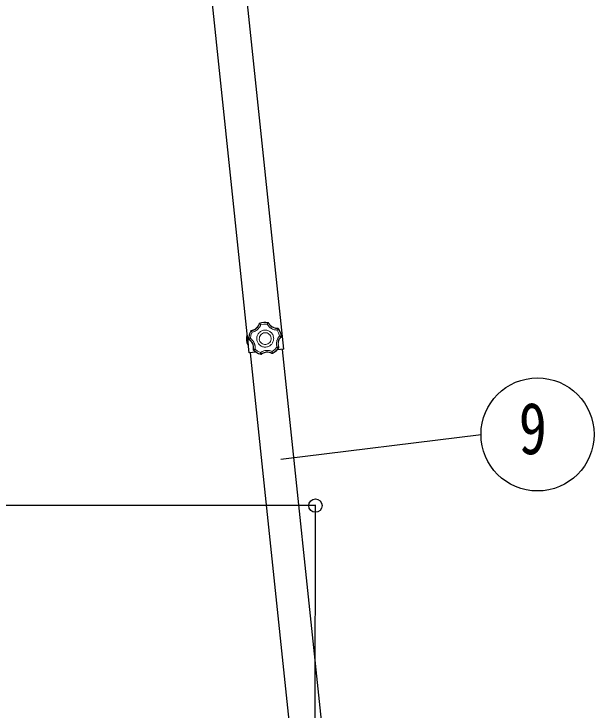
# Model space of a CAD drawing. Units: millimetres, scale not verified. Extents: x -10512 to 10512, y -7425 to 7425.
# Drawn here: x -4245 to -3506, y -3768 to -2881 of the extents above; entities that cross this region are included whole.
import ezdxf
from ezdxf.enums import TextEntityAlignment as Align

# ---------------------------------------------------------------- set-up
doc = ezdxf.new("R2010")
doc.units = ezdxf.units.MM
doc.header["$LTSCALE"] = 30
doc.layers.add('0-4_YKK_13', color=4, linetype='Continuous', lineweight=18)
doc.layers.add('0-5_YKK_A1', color=4, linetype='Continuous')
doc.layers.add('0-6_YKK_D', color=6, linetype='Continuous')
doc.styles.add('ＭＳ ゴシック', font='')
doc.styles.get('ＭＳ ゴシック').set_extended_font_data('MS Gothic')

msp = doc.modelspace()

# ---------------------------------------------------------------- linework, layer by layer
at = {"layer": '0-4_YKK_13', "color": 6}
for p, q in [((-3932.07, -3275.01), (-3932.38, -3275.35)), ((-3932.07, -3275.01), (-3932.38, -3275.35)), ((-3932.15, -3275.66), (-3932.38, -3275.35)), ((-3931.84, -3275.32), (-3932.15, -3275.66)), ((-3931.84, -3275.32), (-3932.15, -3275.66)), ((-3932.07, -3275.01), (-3931.84, -3275.32)), ((-3921.19, -3274.39), (-3921.01, -3274.05)), ((-3920.82, -3274.67), (-3921.19, -3274.39)), ((-3920.82, -3274.67), (-3921.19, -3274.39)), ((-3920.64, -3274.32), (-3921.01, -3274.04)), ((-3920.64, -3274.32), (-3921.01, -3274.05)), ((-3920.64, -3274.32), (-3920.82, -3274.67)), ((-3942.88, -3284.48), (-3943.26, -3284.74)), ((-3942.88, -3284.48), (-3943.26, -3284.74)), ((-3942.99, -3285.01), (-3943.26, -3284.74)), ((-3942.61, -3284.75), (-3942.99, -3285.01)), ((-3942.61, -3284.75), (-3942.99, -3285.01)), ((-3942.88, -3284.48), (-3942.61, -3284.75)), ((-3908.94, -3281.81), (-3908.72, -3281.49)), ((-3908.52, -3282), (-3908.94, -3281.81)), ((-3908.52, -3282), (-3908.94, -3281.81)), ((-3908.3, -3281.68), (-3908.72, -3281.49)), ((-3908.3, -3281.68), (-3908.72, -3281.49)), ((-3908.3, -3281.68), (-3908.52, -3282)), ((-3945.76, -3295.56), (-3945.39, -3295.43)), ((-3945.76, -3295.56), (-3945.53, -3295.96)), ((-3945.76, -3295.56), (-3945.53, -3295.96)), ((-3945.17, -3295.83), (-3945.53, -3295.96)), ((-3945.39, -3295.43), (-3945.17, -3295.83)), ((-3945.39, -3295.43), (-3945.17, -3295.83)), ((-3904.5, -3292.27), (-3904.34, -3291.84)), ((-3904.5, -3292.27), (-3904.34, -3291.84)), ((-3904.11, -3292.34), (-3904.5, -3292.27)), ((-3904.34, -3291.84), (-3903.96, -3291.9)), ((-3904.11, -3292.34), (-3903.96, -3291.9)), ((-3904.11, -3292.34), (-3903.96, -3291.91)), ((-3907.67, -3306.23), (-3907.61, -3305.78)), ((-3907.67, -3306.23), (-3907.61, -3305.78)), ((-3907.3, -3306.34), (-3907.67, -3306.23)), ((-3907.61, -3305.78), (-3907.24, -3305.89)), ((-3907.3, -3306.34), (-3907.24, -3305.89)), ((-3907.3, -3306.34), (-3907.24, -3305.89)), ((-3940.1, -3308.76), (-3939.75, -3308.59)), ((-3940.1, -3308.76), (-3939.97, -3309.2)), ((-3940.1, -3308.76), (-3939.97, -3309.2)), ((-3939.62, -3309.03), (-3939.97, -3309.2)), ((-3939.75, -3308.59), (-3939.62, -3309.03)), ((-3939.75, -3308.59), (-3939.62, -3309.03)), ((-3930.46, -3314.54), (-3930.01, -3314.45)), ((-3930.46, -3314.54), (-3930, -3314.45)), ((-3930.44, -3314.92), (-3930.46, -3314.54)), ((-3930.44, -3314.92), (-3929.99, -3314.83)), ((-3930.44, -3314.93), (-3929.99, -3314.83)), ((-3930, -3314.45), (-3929.99, -3314.83)), ((-3916.2, -3313.24), (-3915.74, -3313.25)), ((-3916.14, -3313.62), (-3916.2, -3313.24)), ((-3916.2, -3313.24), (-3915.74, -3313.25)), ((-3916.14, -3313.62), (-3915.68, -3313.63)), ((-3916.14, -3313.62), (-3915.68, -3313.63)), ((-3915.74, -3313.25), (-3915.68, -3313.63))]:
    msp.add_line(p, q, dxfattribs=at)
at = {"layer": '0-4_YKK_13'}
for p, q in [((-3948.07, -3290.22), (-3947.36, -3290.15)), ((-3948.07, -3290.22), (-3947.5, -3296.69)), ((-3946.94, -3303.17), (-3947.5, -3296.69)), ((-3947.36, -3290.15), (-3946.22, -3303.11)), ((-3946.94, -3303.17), (-3946.22, -3303.11))]:
    msp.add_line(p, q, dxfattribs=at)
at = {"layer": '0-4_YKK_13', "color": 6}
for points in [[(-3932.38, -3275.35), (-3932.58, -3276), (-3932.81, -3276.63), (-3933.03, -3277.17), (-3933.17, -3277.47), (-3933.32, -3277.77), (-3933.48, -3278.07), (-3933.65, -3278.36), (-3933.82, -3278.65), (-3934.43, -3279.55), (-3935.28, -3280.57), (-3936.25, -3281.5), (-3937.3, -3282.33), (-3938.43, -3283.03), (-3939.41, -3283.51), (-3939.72, -3283.64), (-3940.03, -3283.76), (-3940.35, -3283.88), (-3940.67, -3283.99), (-3940.99, -3284.08), (-3941.56, -3284.23), (-3942.21, -3284.37), (-3942.88, -3284.48)], [(-3942.61, -3284.75), (-3941.95, -3284.65), (-3941.3, -3284.51), (-3940.73, -3284.36), (-3940.41, -3284.26), (-3940.1, -3284.16), (-3939.79, -3284.04), (-3939.48, -3283.92), (-3939.18, -3283.79), (-3938.68, -3283.56), (-3938.1, -3283.26), (-3937.54, -3282.92), (-3937.23, -3282.72), (-3936.96, -3282.54), (-3936.69, -3282.34), (-3936.43, -3282.14), (-3936.17, -3281.93), (-3935.68, -3281.49), (-3934.76, -3280.54), (-3933.95, -3279.5), (-3933.44, -3278.7), (-3933.11, -3278.12), (-3932.82, -3277.52), (-3932.57, -3276.91), (-3932.34, -3276.29), (-3932.15, -3275.66)], [(-3932.15, -3275.66), (-3932.11, -3275.68), (-3932.04, -3275.74), (-3931.92, -3275.82), (-3931.77, -3275.93), (-3931.59, -3276.07), (-3931.39, -3276.22), (-3931.17, -3276.39), (-3930.94, -3276.57), (-3930.7, -3276.76), (-3930.45, -3276.96), (-3930.69, -3277.62), (-3930.96, -3278.26), (-3931.23, -3278.82), (-3931.38, -3279.13), (-3931.55, -3279.43), (-3931.72, -3279.74), (-3931.91, -3280.03), (-3932.1, -3280.33), (-3932.7, -3281.18), (-3933.59, -3282.23), (-3934.58, -3283.19), (-3934.93, -3283.5), (-3935.2, -3283.72), (-3935.48, -3283.93), (-3935.76, -3284.14), (-3936.04, -3284.33), (-3936.42, -3284.59), (-3937.01, -3284.94), (-3937.62, -3285.27), (-3938.24, -3285.57), (-3938.88, -3285.84), (-3939.53, -3286.08), (-3940.19, -3286.29), (-3940.87, -3286.47), (-3941.55, -3286.61)], [(-3921.01, -3274.04), (-3923.8, -3273.73), (-3926.6, -3273.78), (-3929.37, -3274.21), (-3932.07, -3275.01)], [(-3921.01, -3274.05), (-3923.8, -3273.73), (-3926.6, -3273.78), (-3929.37, -3274.21), (-3932.07, -3275.01)], [(-3921.19, -3274.39), (-3923.88, -3274.09), (-3926.57, -3274.15), (-3929.24, -3274.56), (-3931.84, -3275.32)], [(-3931.84, -3275.32), (-3931.81, -3275.35), (-3931.74, -3275.43), (-3931.65, -3275.53), (-3931.53, -3275.67), (-3931.38, -3275.84), (-3931.22, -3276.04), (-3931.04, -3276.25), (-3930.85, -3276.48), (-3930.65, -3276.72), (-3930.45, -3276.96)], [(-3922.26, -3276.25), (-3926.4, -3276.15), (-3930.45, -3276.96)], [(-3921.19, -3274.39), (-3921.21, -3274.43), (-3921.26, -3274.51), (-3921.33, -3274.63), (-3921.43, -3274.79), (-3921.54, -3274.98), (-3921.67, -3275.2), (-3921.81, -3275.44), (-3921.96, -3275.7), (-3922.11, -3275.97), (-3922.26, -3276.25)], [(-3920.82, -3274.67), (-3920.85, -3274.7), (-3920.92, -3274.77), (-3921.02, -3274.87), (-3921.14, -3275), (-3921.3, -3275.17), (-3921.47, -3275.35), (-3921.65, -3275.55), (-3921.85, -3275.78), (-3922.06, -3276.01), (-3922.26, -3276.25)], [(-3908.94, -3281.81), (-3908.95, -3281.85), (-3908.98, -3281.94), (-3909.03, -3282.07), (-3909.08, -3282.25), (-3909.16, -3282.46), (-3909.24, -3282.7), (-3909.33, -3282.96), (-3909.43, -3283.24), (-3909.54, -3283.53), (-3909.66, -3283.82), (-3910.36, -3283.8), (-3911.06, -3283.74), (-3911.76, -3283.65), (-3912.45, -3283.52), (-3913.14, -3283.36), (-3914.14, -3283.06), (-3915.44, -3282.56), (-3916.68, -3281.93), (-3917.21, -3281.61), (-3917.5, -3281.42), (-3917.79, -3281.22), (-3918.08, -3281.02), (-3918.36, -3280.81), (-3918.7, -3280.54), (-3919.23, -3280.09), (-3919.74, -3279.61), (-3920.22, -3279.1), (-3920.68, -3278.58), (-3921.12, -3278.02), (-3921.53, -3277.45), (-3921.91, -3276.86), (-3922.26, -3276.25)], [(-3920.82, -3274.67), (-3920.52, -3275.26), (-3920.19, -3275.83), (-3919.83, -3276.39), (-3919.44, -3276.93), (-3919.02, -3277.44), (-3918.58, -3277.93), (-3918.11, -3278.4), (-3917.62, -3278.83), (-3917.28, -3279.11), (-3917.02, -3279.31), (-3916.75, -3279.51), (-3916.48, -3279.7), (-3916.2, -3279.88), (-3915.82, -3280.11), (-3914.65, -3280.71), (-3913.43, -3281.19), (-3912.48, -3281.46), (-3912.16, -3281.53), (-3911.83, -3281.6), (-3911.51, -3281.66), (-3911.18, -3281.71), (-3910.85, -3281.75), (-3910.26, -3281.8), (-3909.6, -3281.82), (-3908.94, -3281.81)], [(-3908.72, -3281.49), (-3909.39, -3281.5), (-3910.06, -3281.48), (-3910.65, -3281.43), (-3910.98, -3281.39), (-3911.31, -3281.34), (-3911.64, -3281.28), (-3911.97, -3281.22), (-3912.3, -3281.14), (-3913.34, -3280.84), (-3914.58, -3280.34), (-3915.76, -3279.71), (-3916.87, -3278.96), (-3917.89, -3278.1), (-3918.65, -3277.33), (-3918.87, -3277.07), (-3919.09, -3276.81), (-3919.29, -3276.55), (-3919.49, -3276.28), (-3919.68, -3276), (-3920, -3275.51), (-3920.34, -3274.93), (-3920.64, -3274.32)], [(-3943.26, -3284.73), (-3944.43, -3287.3), (-3945.24, -3289.98), (-3945.68, -3292.75), (-3945.76, -3295.56)], [(-3943.26, -3284.74), (-3944.43, -3287.3), (-3945.24, -3289.98), (-3945.68, -3292.75), (-3945.76, -3295.56)], [(-3942.99, -3285.01), (-3944.1, -3287.48), (-3944.88, -3290.06), (-3945.31, -3292.72), (-3945.39, -3295.43)], [(-3942.99, -3285.01), (-3942.98, -3285.02), (-3942.96, -3285.04), (-3942.94, -3285.07), (-3942.91, -3285.11), (-3942.87, -3285.15), (-3942.83, -3285.2), (-3942.78, -3285.26), (-3942.72, -3285.32), (-3942.66, -3285.39), (-3942.59, -3285.47), (-3942.51, -3285.56), (-3942.36, -3285.74), (-3942.18, -3285.93), (-3942.04, -3286.09), (-3941.95, -3286.19), (-3941.85, -3286.29), (-3941.75, -3286.4), (-3941.65, -3286.51), (-3941.55, -3286.61), (-3942.92, -3290.51), (-3943.4, -3294.62)], [(-3942.61, -3284.75), (-3942.6, -3284.76), (-3942.59, -3284.79), (-3942.57, -3284.82), (-3942.55, -3284.86), (-3942.53, -3284.91), (-3942.49, -3284.97), (-3942.46, -3285.03), (-3942.42, -3285.11), (-3942.37, -3285.19), (-3942.33, -3285.28), (-3942.27, -3285.39), (-3942.15, -3285.59), (-3942.02, -3285.81), (-3941.92, -3286), (-3941.85, -3286.12), (-3941.78, -3286.24), (-3941.7, -3286.36), (-3941.63, -3286.49), (-3941.55, -3286.61)], [(-3914.02, -3293.76), (-3914.17, -3292.67), (-3914.43, -3291.61), (-3914.78, -3290.61), (-3915.23, -3289.65), (-3915.77, -3288.75), (-3916.38, -3287.91), (-3917.07, -3287.14), (-3917.83, -3286.43), (-3918.66, -3285.81), (-3919.54, -3285.26), (-3920.48, -3284.8), (-3921.46, -3284.43), (-3922.48, -3284.15), (-3923.53, -3283.98), (-3924.61, -3283.91), (-3925.72, -3283.95), (-3926.81, -3284.1), (-3927.86, -3284.36), (-3928.87, -3284.71), (-3929.83, -3285.16), (-3930.73, -3285.7), (-3931.57, -3286.31), (-3932.34, -3287), (-3933.04, -3287.76), (-3933.67, -3288.59), (-3934.22, -3289.47), (-3934.68, -3290.4), (-3935.05, -3291.38), (-3935.33, -3292.4), (-3935.5, -3293.46), (-3935.57, -3294.54), (-3935.53, -3295.65), (-3935.38, -3296.74), (-3935.12, -3297.79), (-3934.77, -3298.8), (-3934.32, -3299.76), (-3933.78, -3300.66), (-3933.17, -3301.5), (-3932.48, -3302.27)], [(-3908.52, -3282), (-3908.54, -3282.04), (-3908.59, -3282.12), (-3908.67, -3282.24), (-3908.76, -3282.4), (-3908.88, -3282.59), (-3909.01, -3282.81), (-3909.16, -3283.04), (-3909.32, -3283.3), (-3909.48, -3283.56), (-3909.66, -3283.82)], [(-3906.45, -3291.39), (-3907.63, -3287.43), (-3909.66, -3283.82)], [(-3904.34, -3291.84), (-3904.9, -3289.19), (-3905.79, -3286.64), (-3907, -3284.24), (-3908.52, -3282)], [(-3903.96, -3291.9), (-3904.52, -3289.15), (-3905.44, -3286.5), (-3906.71, -3284), (-3908.3, -3281.68)], [(-3903.96, -3291.9), (-3904.52, -3289.15), (-3905.44, -3286.5), (-3906.71, -3284), (-3908.3, -3281.68)], [(-3945.53, -3295.96), (-3944.98, -3296.34), (-3944.45, -3296.76), (-3944.01, -3297.14), (-3943.76, -3297.37), (-3943.52, -3297.6), (-3943.29, -3297.84), (-3943.06, -3298.09), (-3942.84, -3298.35), (-3942.17, -3299.21), (-3941.46, -3300.33), (-3940.88, -3301.54), (-3940.42, -3302.8), (-3940.1, -3304.09), (-3939.94, -3305.16), (-3939.91, -3305.5), (-3939.89, -3305.83), (-3939.88, -3306.17), (-3939.88, -3306.51), (-3939.89, -3306.84), (-3939.92, -3307.43), (-3939.99, -3308.1), (-3940.1, -3308.76)], [(-3945.39, -3295.43), (-3945.35, -3295.41), (-3945.26, -3295.37), (-3945.13, -3295.32), (-3944.96, -3295.24), (-3944.75, -3295.16), (-3944.52, -3295.06), (-3944.26, -3294.96), (-3943.99, -3294.85), (-3943.7, -3294.74), (-3943.4, -3294.62)], [(-3945.17, -3295.83), (-3945.13, -3295.8), (-3945.05, -3295.75), (-3944.94, -3295.67), (-3944.79, -3295.56), (-3944.61, -3295.43), (-3944.4, -3295.29), (-3944.17, -3295.13), (-3943.93, -3294.97), (-3943.67, -3294.79), (-3943.4, -3294.62), (-3942.85, -3295.05), (-3942.32, -3295.51), (-3941.87, -3295.93), (-3941.63, -3296.18), (-3941.39, -3296.43), (-3941.16, -3296.69), (-3940.93, -3296.95), (-3940.71, -3297.22), (-3940.09, -3298.06), (-3939.36, -3299.23), (-3938.75, -3300.47), (-3938.57, -3300.9), (-3938.45, -3301.23), (-3938.33, -3301.55), (-3938.22, -3301.88), (-3938.12, -3302.21), (-3938, -3302.66), (-3937.84, -3303.33), (-3937.72, -3304), (-3937.62, -3304.69), (-3937.56, -3305.37), (-3937.54, -3306.07), (-3937.54, -3306.77), (-3937.58, -3307.46), (-3937.66, -3308.16)], [(-3939.75, -3308.59), (-3939.65, -3307.93), (-3939.58, -3307.27), (-3939.54, -3306.68), (-3939.54, -3306.35), (-3939.54, -3306.02), (-3939.55, -3305.69), (-3939.57, -3305.36), (-3939.6, -3305.03), (-3939.67, -3304.49), (-3939.78, -3303.84), (-3939.92, -3303.2), (-3940.02, -3302.85), (-3940.11, -3302.53), (-3940.22, -3302.22), (-3940.33, -3301.91), (-3940.45, -3301.6), (-3940.71, -3300.99), (-3941.33, -3299.83), (-3942.07, -3298.74), (-3942.68, -3297.99), (-3943.13, -3297.51), (-3943.6, -3297.05), (-3944.1, -3296.62), (-3944.62, -3296.21), (-3945.17, -3295.83)], [(-3932.48, -3302.27), (-3931.71, -3302.97), (-3930.89, -3303.6), (-3930.01, -3304.15), (-3929.07, -3304.61), (-3928.09, -3304.98), (-3927.07, -3305.26), (-3926.02, -3305.43), (-3924.94, -3305.5), (-3923.83, -3305.46), (-3922.74, -3305.31), (-3921.69, -3305.05), (-3920.68, -3304.7), (-3919.72, -3304.25), (-3918.82, -3303.71), (-3917.98, -3303.1), (-3917.21, -3302.4), (-3916.5, -3301.64), (-3915.88, -3300.82), (-3915.33, -3299.94), (-3914.87, -3299), (-3914.5, -3298.02), (-3914.22, -3297), (-3914.05, -3295.95), (-3913.98, -3294.87), (-3914.02, -3293.76)], [(-3907.61, -3305.78), (-3907.66, -3305.78), (-3907.75, -3305.78), (-3907.9, -3305.78), (-3908.08, -3305.78), (-3908.3, -3305.77), (-3908.55, -3305.77), (-3908.83, -3305.76), (-3909.13, -3305.75), (-3909.44, -3305.74), (-3909.75, -3305.72), (-3909.95, -3305.04), (-3910.11, -3304.36), (-3910.24, -3303.66), (-3910.33, -3302.97), (-3910.39, -3302.26), (-3910.42, -3301.22), (-3910.34, -3299.83), (-3910.12, -3298.46), (-3909.98, -3297.86), (-3909.9, -3297.52), (-3909.8, -3297.18), (-3909.69, -3296.84), (-3909.58, -3296.51), (-3909.43, -3296.1), (-3909.16, -3295.46), (-3908.86, -3294.83), (-3908.53, -3294.21), (-3908.17, -3293.61), (-3907.78, -3293.03), (-3907.36, -3292.46), (-3906.92, -3291.91), (-3906.45, -3291.39)], [(-3904.5, -3292.27), (-3904.97, -3292.74), (-3905.41, -3293.23), (-3905.83, -3293.75), (-3906.22, -3294.29), (-3906.58, -3294.84), (-3906.91, -3295.42), (-3907.2, -3296), (-3907.47, -3296.6), (-3907.63, -3297.01), (-3907.74, -3297.32), (-3907.84, -3297.64), (-3907.94, -3297.96), (-3908.03, -3298.28), (-3908.13, -3298.71), (-3908.34, -3300), (-3908.41, -3301.31), (-3908.38, -3302.3), (-3908.35, -3302.63), (-3908.31, -3302.96), (-3908.27, -3303.29), (-3908.21, -3303.62), (-3908.15, -3303.94), (-3908.01, -3304.52), (-3907.83, -3305.15), (-3907.61, -3305.78)], [(-3907.24, -3305.89), (-3907.46, -3305.25), (-3907.65, -3304.61), (-3907.78, -3304.04), (-3907.85, -3303.71), (-3907.91, -3303.38), (-3907.95, -3303.05), (-3907.99, -3302.71), (-3908.02, -3302.38), (-3908.05, -3301.29), (-3907.96, -3299.96), (-3907.73, -3298.64), (-3907.36, -3297.35), (-3906.86, -3296.12), (-3906.36, -3295.16), (-3906.18, -3294.87), (-3906, -3294.59), (-3905.81, -3294.31), (-3905.62, -3294.03), (-3905.42, -3293.77), (-3905.04, -3293.31), (-3904.59, -3292.81), (-3904.11, -3292.34)], [(-3904.34, -3291.84), (-3904.39, -3291.83), (-3904.48, -3291.81), (-3904.62, -3291.77), (-3904.8, -3291.73), (-3905.02, -3291.68), (-3905.27, -3291.63), (-3905.54, -3291.57), (-3905.83, -3291.51), (-3906.13, -3291.45), (-3906.45, -3291.39)], [(-3904.5, -3292.27), (-3904.54, -3292.25), (-3904.62, -3292.21), (-3904.75, -3292.15), (-3904.92, -3292.07), (-3905.12, -3291.98), (-3905.35, -3291.87), (-3905.6, -3291.76), (-3905.87, -3291.64), (-3906.15, -3291.51), (-3906.45, -3291.39)], [(-3915.96, -3311.11), (-3912.55, -3308.76), (-3909.75, -3305.72)], [(-3915.74, -3313.25), (-3913.39, -3311.91), (-3911.24, -3310.27), (-3909.33, -3308.38), (-3907.67, -3306.23)], [(-3915.68, -3313.63), (-3913.23, -3312.25), (-3911, -3310.55), (-3909.01, -3308.58), (-3907.29, -3306.34)], [(-3915.68, -3313.63), (-3913.23, -3312.25), (-3911, -3310.55), (-3909.01, -3308.58), (-3907.3, -3306.34)], [(-3907.67, -3306.23), (-3907.71, -3306.23), (-3907.81, -3306.2), (-3907.95, -3306.17), (-3908.13, -3306.13), (-3908.34, -3306.08), (-3908.59, -3306.02), (-3908.86, -3305.95), (-3909.15, -3305.88), (-3909.45, -3305.8), (-3909.75, -3305.72)], [(-3939.97, -3309.2), (-3937.89, -3311.1), (-3935.59, -3312.71), (-3933.1, -3313.99), (-3930.44, -3314.93)], [(-3939.97, -3309.2), (-3937.89, -3311.1), (-3935.59, -3312.7), (-3933.1, -3313.98), (-3930.44, -3314.92)], [(-3939.75, -3308.59), (-3939.71, -3308.58), (-3939.61, -3308.57), (-3939.47, -3308.54), (-3939.29, -3308.51), (-3939.07, -3308.47), (-3938.83, -3308.42), (-3938.56, -3308.36), (-3938.27, -3308.3), (-3937.96, -3308.23), (-3937.66, -3308.16)], [(-3939.62, -3309.03), (-3939.58, -3309.01), (-3939.49, -3308.98), (-3939.36, -3308.92), (-3939.19, -3308.85), (-3938.98, -3308.76), (-3938.75, -3308.66), (-3938.5, -3308.55), (-3938.22, -3308.42), (-3937.94, -3308.29), (-3937.66, -3308.16)], [(-3939.62, -3309.03), (-3937.61, -3310.85), (-3935.4, -3312.39), (-3933, -3313.62), (-3930.46, -3314.54)], [(-3937.66, -3308.16), (-3934.37, -3310.67), (-3930.61, -3312.39)], [(-3930.01, -3314.45), (-3930.02, -3314.4), (-3930.05, -3314.31), (-3930.09, -3314.18), (-3930.15, -3314), (-3930.21, -3313.79), (-3930.29, -3313.55), (-3930.36, -3313.28), (-3930.44, -3313), (-3930.53, -3312.7), (-3930.61, -3312.39), (-3930.02, -3312), (-3929.42, -3311.64), (-3928.8, -3311.3), (-3928.17, -3311), (-3927.52, -3310.72), (-3926.53, -3310.37), (-3925.19, -3310.02), (-3923.81, -3309.8), (-3923.2, -3309.74), (-3922.85, -3309.72), (-3922.5, -3309.71), (-3922.15, -3309.71), (-3921.8, -3309.71), (-3921.36, -3309.73), (-3920.67, -3309.79), (-3919.98, -3309.88), (-3919.29, -3310), (-3918.61, -3310.16), (-3917.93, -3310.35), (-3917.26, -3310.57), (-3916.6, -3310.83), (-3915.96, -3311.11)], [(-3930.46, -3314.54), (-3930.46, -3314.49), (-3930.47, -3314.4), (-3930.48, -3314.25), (-3930.5, -3314.07), (-3930.52, -3313.85), (-3930.54, -3313.59), (-3930.56, -3313.32), (-3930.57, -3313.02), (-3930.59, -3312.71), (-3930.61, -3312.39)], [(-3916.2, -3313.24), (-3916.79, -3312.94), (-3917.39, -3312.67), (-3918.01, -3312.43), (-3918.64, -3312.22), (-3919.29, -3312.05), (-3919.93, -3311.92), (-3920.58, -3311.82), (-3921.23, -3311.75), (-3921.67, -3311.72), (-3922, -3311.71), (-3922.33, -3311.71), (-3922.66, -3311.72), (-3923, -3311.74), (-3923.44, -3311.77), (-3924.74, -3311.97), (-3926, -3312.31), (-3926.93, -3312.64), (-3927.24, -3312.77), (-3927.54, -3312.91), (-3927.84, -3313.06), (-3928.13, -3313.21), (-3928.42, -3313.37), (-3928.93, -3313.68), (-3929.47, -3314.05), (-3930, -3314.45)], [(-3929.99, -3314.83), (-3929.46, -3314.43), (-3928.9, -3314.05), (-3928.4, -3313.75), (-3928.11, -3313.58), (-3927.81, -3313.43), (-3927.51, -3313.28), (-3927.2, -3313.14), (-3926.89, -3313.01), (-3925.87, -3312.64), (-3924.58, -3312.32), (-3923.25, -3312.13), (-3921.91, -3312.08), (-3920.59, -3312.18), (-3919.52, -3312.36), (-3919.19, -3312.44), (-3918.86, -3312.52), (-3918.54, -3312.61), (-3918.22, -3312.72), (-3917.9, -3312.83), (-3917.35, -3313.04), (-3916.74, -3313.31), (-3916.14, -3313.62)], [(-3916.2, -3313.24), (-3916.19, -3313.19), (-3916.18, -3313.1), (-3916.16, -3312.96), (-3916.13, -3312.78), (-3916.1, -3312.56), (-3916.08, -3312.31), (-3916.04, -3312.03), (-3916.01, -3311.74), (-3915.99, -3311.43), (-3915.96, -3311.11)], [(-3915.74, -3313.25), (-3915.74, -3313.2), (-3915.75, -3313.11), (-3915.76, -3312.97), (-3915.78, -3312.78), (-3915.8, -3312.56), (-3915.82, -3312.31), (-3915.85, -3312.03), (-3915.88, -3311.73), (-3915.92, -3311.43), (-3915.96, -3311.11)]]:
    msp.add_lwpolyline(points, dxfattribs=at)
msp.add_lwpolyline([(-3917.3, -3294.05), (-3917.58, -3292.56), (-3918.14, -3291.19), (-3918.94, -3289.98), (-3919.95, -3288.96), (-3921.14, -3288.14), (-3922.47, -3287.56), (-3923.91, -3287.25), (-3925.43, -3287.23), (-3926.92, -3287.51), (-3928.29, -3288.07), (-3929.5, -3288.87), (-3930.52, -3289.88), (-3931.34, -3291.07), (-3931.92, -3292.4), (-3932.23, -3293.84), (-3932.25, -3295.36), (-3931.97, -3296.85), (-3931.41, -3298.22), (-3930.61, -3299.43), (-3929.6, -3300.45), (-3928.41, -3301.27), (-3927.08, -3301.85), (-3925.64, -3302.16), (-3924.12, -3302.18), (-3922.63, -3301.89), (-3921.26, -3301.34), (-3920.05, -3300.54), (-3919.03, -3299.53), (-3918.21, -3298.34), (-3917.63, -3297.01), (-3917.32, -3295.57)], close=True, dxfattribs=at)
at = {"layer": '0-4_YKK_13'}
msp.add_arc((-3928.66, -3295.04), 20, 166.03443, 203.96557, dxfattribs=at)
at = {"layer": '0-5_YKK_A1'}
for p, q in [((-3901.22, -3308.32), (-4068.47, -1717.08)), ((-3944.98, -3312.92), (-4112.23, -1721.68)), ((-3936.63, -3312.04), (-3944.98, -3312.92)), ((-3884.88, -3870.36), (-3943.49, -3312.76)), ((-3901.22, -3308.32), (-3909.57, -3309.19)), ((-3844.14, -3865.74), (-3902.71, -3308.47))]:
    msp.add_line(p, q, dxfattribs=at)
at = {"layer": '0-6_YKK_D'}
for p, q in [((-3904.68, -3448.1), (-3649.91, -3416.72)), ((-3860.85, -3507.41), (-5980.3, -3505.81)), ((-3861.14, -3888.92), (-3860.85, -3506.41))]:
    msp.add_line(p, q, dxfattribs=at)
for centre, radius in [((-3577.91, -3416.72), 72), ((-3860.85, -3507.41), 8.5)]:
    msp.add_circle(centre, radius, dxfattribs=at)

# ---------------------------------------------------------------- texts
at = {"layer": '0-6_YKK_D', "style": 'ＭＳ ゴシック', "width": 0.8}
msp.add_text('9', height=65.98, dxfattribs=at).set_placement((-3601.91, -3461.72), align=Align.BOTTOM_LEFT)

doc.saveas('drawing.dxf')
